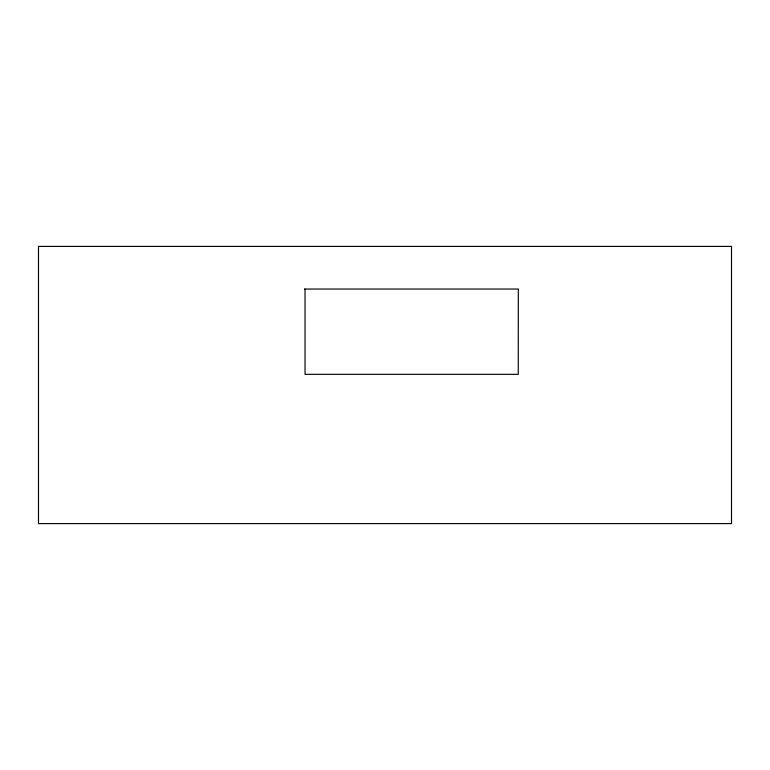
<?xml version="1.0" encoding="UTF-8"?>
<svg xmlns="http://www.w3.org/2000/svg" width="770" height="770" viewBox="0 0 770 770"><rect width="100%" height="100%" fill="white"/><g stroke="black" fill="none" stroke-linecap="round" stroke-linejoin="round"><path stroke-width="1.16" d="M304.535 289.048L518.316 289.048L518.268 374.336L305.036 374.336L305.036 289.048M731.5 246.4L38.5 246.4L38.5 523.6L731.5 523.6L731.5 246.4"/></g></svg>
